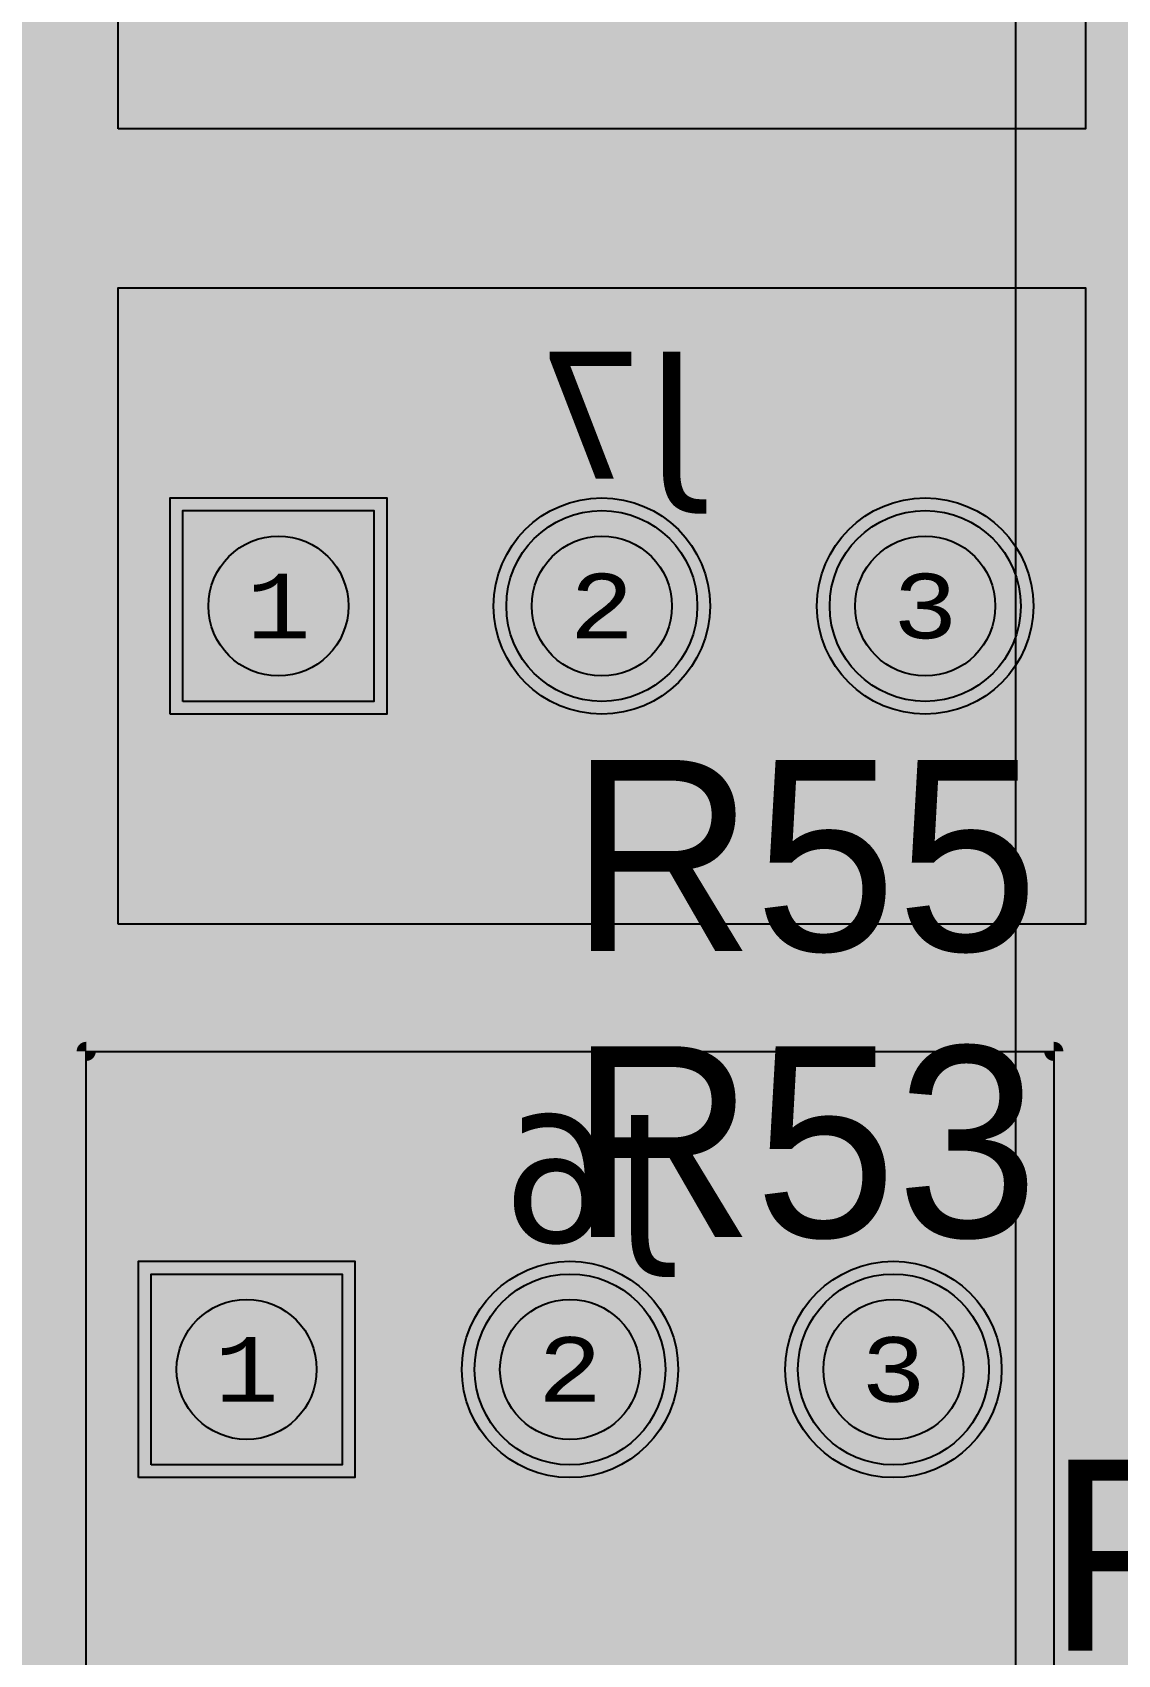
# Model space of a CAD drawing. Extents: x -98 to 119, y -207 to 98.
# Drawn here: x -17.72 to -9.2, y 9.26 to 22.01 of the extents above; entities that cross this region are included whole.
import ezdxf
from ezdxf.enums import TextEntityAlignment as Align

# ---------------------------------------------------------------- set-up
doc = ezdxf.new("R2010")
doc.units = 0
doc.header["$MEASUREMENT"] = 0
for name, color, linetype in [('ASSEMBLY_OUTLINES_BTM', 191, 'CONTINUOUS'), ('ASSEMBLY_PART_NUMBERS_BTM', 191, 'CONTINUOUS'), ('ASSEMBLY_PART_NUMBERS_TOP', 102, 'CONTINUOUS'), ('ASSEMBLY_REF_DES_BTM', 191, 'CONTINUOUS'), ('BOARD_OUTLINE', 10, 'CONTINUOUS'), ('DRILL_DRAWING', 21, 'CONTINUOUS'), ('GENERATED_SILKSCREEN_BTM', 255, 'CONTINUOUS'), ('GENERATED_SILKSCREEN_TOP', 140, 'CONTINUOUS'), ('MANUFACTURING_OUTLINES', 10, 'CONTINUOUS'), ('PART_HOLES_LAYER_BOTTOM', 30, 'CONTINUOUS'), ('PART_HOLES_LAYER_TOP', 30, 'CONTINUOUS'), ('PART_PADS_LAYER_BOTTOM', 230, 'CONTINUOUS'), ('PART_PADS_LAYER_TOP', 150, 'CONTINUOUS'), ('PIN_NUMBERS_BTM', 8, 'CONTINUOUS'), ('PIN_NUMBERS_TOP', 8, 'CONTINUOUS'), ('PLACEMENT_OUTLINES_BTM', 222, 'CONTINUOUS'), ('PLANE_DATA_LAYER_BOTTOM', 230, 'CONTINUOUS'), ('PLANE_DATA_LAYER_TOP', 150, 'CONTINUOUS'), ('PLANE_SHAPES_LAYER_BOTTOM', 230, 'CONTINUOUS'), ('PLANE_SHAPES_LAYER_TOP', 150, 'CONTINUOUS'), ('ROUTE_BORDER', 151, 'CONTINUOUS'), ('SILKSCREEN_OUTLINES_BTM', 211, 'CONTINUOUS'), ('SILKSCREEN_REF_DES_TOP', 150, 'CONTINUOUS'), ('SOLDERMASK_PADS_BTM', 12, 'CONTINUOUS'), ('SOLDERMASK_PADS_TOP', 180, 'CONTINUOUS'), ('TRACES_LAYER_BOTTOM', 230, 'CONTINUOUS'), ('TRACES_LAYER_TOP', 150, 'CONTINUOUS')]:
    doc.layers.add(name, color=color, linetype=linetype)
doc.styles.add('COURIER_NEW', font='COUR.TTF')
doc.styles.add('VERDANA', font='verdana.TTF')
doc.styles.add('VERIBEST_GERBER_0', font='txt')

msp = doc.modelspace()

# ---------------------------------------------------------------- hatches: boundary and pattern name
at = {"layer": 'PART_HOLES_LAYER_BOTTOM'}
h = msp.add_hatch(color=256, dxfattribs=at)
edge = h.paths.add_edge_path()
edge.add_arc((-15.79, 17.5), 0.55, 0, 360)
h = msp.add_hatch(color=256, dxfattribs=at)
edge = h.paths.add_edge_path()
edge.add_arc((-13.25, 17.5), 0.55, 0, 360)
h = msp.add_hatch(color=256, dxfattribs=at)
edge = h.paths.add_edge_path()
edge.add_arc((-10.71, 17.5), 0.55, 0, 360)
h = msp.add_hatch(color=256, dxfattribs=at)
edge = h.paths.add_edge_path()
edge.add_arc((-16.04, 11.5), 0.55, 0, 360)
h = msp.add_hatch(color=256, dxfattribs=at)
edge = h.paths.add_edge_path()
edge.add_arc((-13.5, 11.5), 0.55, 0, 360)
h = msp.add_hatch(color=256, dxfattribs=at)
edge = h.paths.add_edge_path()
edge.add_arc((-10.96, 11.5), 0.55, 0, 360)
at = {"layer": 'PART_HOLES_LAYER_TOP'}
h = msp.add_hatch(color=256, dxfattribs=at)
edge = h.paths.add_edge_path()
edge.add_arc((-15.79, 17.5), 0.55, 0, 360)
h = msp.add_hatch(color=256, dxfattribs=at)
edge = h.paths.add_edge_path()
edge.add_arc((-13.25, 17.5), 0.55, 0, 360)
h = msp.add_hatch(color=256, dxfattribs=at)
edge = h.paths.add_edge_path()
edge.add_arc((-10.71, 17.5), 0.55, 0, 360)
h = msp.add_hatch(color=256, dxfattribs=at)
edge = h.paths.add_edge_path()
edge.add_arc((-16.04, 11.5), 0.55, 0, 360)
h = msp.add_hatch(color=256, dxfattribs=at)
edge = h.paths.add_edge_path()
edge.add_arc((-13.5, 11.5), 0.55, 0, 360)
h = msp.add_hatch(color=256, dxfattribs=at)
edge = h.paths.add_edge_path()
edge.add_arc((-10.96, 11.5), 0.55, 0, 360)
at = {"layer": 'PLANE_DATA_LAYER_BOTTOM'}
h = msp.add_hatch(color=256, dxfattribs=at)
h.paths.add_polyline_path([(-96.5, 0, -1), (96.5, 0, -1)], flags=0)
h.paths.add_polyline_path([(92.251979, -7.43598, 0.726988162), (92.479659, -3.637852, -0.308609791), (92.431259, -3.566904, -0.009635255), (92.431316, -3.563968, 0.009635011), (92.5, -0.000006), (92.5, 0.000001, 0.053325255), (90.407665, 19.562826, -0.053326925), (90.405941, 19.578942), (90.405941, 19.578943, -0.238217909), (90.436919, 19.640273, 0.661755037), (89.584154, 23.221888, -0.295297583), (89.523137, 23.277841, 0.022401018), (87.08146, 31.194059, -0.086206302), (87.076996, 31.219756), (87.076996, 31.219757, -0.210183909), (87.101696, 31.275919, 0.679382507), (85.774921, 34.749845, -0.301864993), (85.705267, 34.797373, 0.047915829), (77.514669, 50.475005, -0.145307444), (77.502324, 50.516585, -0.123988701), (77.511414, 50.552678, 0.606608991), (75.516892, 53.486368, -0.274238992), (75.44586, 53.517962, 0.021523084), (70.565432, 59.806101, -0.177595235), (70.547363, 59.855368), (70.547363, 59.855369, -0.111833303), (70.5548, 59.888203, 0.661755452), (68.116894, 62.64715, -0.295297373), (68.036725, 62.667806, 0.05833458), (51.722715, 76.687749, -0.249337829), (51.689123, 76.750923), (51.689123, 76.750924, -0.060759886), (51.691357, 76.76924, 0.714966399), (48.509213, 78.818582, -0.314871124), (48.42205, 78.81342, 0.022806677), (41.042088, 82.896302, -0.285136953), (40.999698, 82.964591), (40.999698, 82.964596, -0.004247023), (40.999709, 82.965891, 0.647046608), (37.697353, 84.5176, -0.289754858), (37.616734, 84.505806, 0.052943541), (19.031563, 90.52099, -0.30833592), (18.972104, 90.582877, 0.696982245), (15.284156, 91.27756, -0.308339612), (15.206255, 91.241547, 0.022370691), (6.993138, 92.235275, -0.315204372), (6.925536, 92.290658, 0.715888063), (3.14462, 92.496703, -0.315205261), (3.0714, 92.448994, 0.063468058), (-20.215283, 90.264015, -0.320142253), (-20.296827, 90.298428, 0.72963938), (-23.995319, 89.386755, -0.320144031), (-24.051528, 89.318386, 0.018663537), (-30.645576, 87.275991, -0.309865735), (-30.72878, 87.298418, 0.701170836), (-34.249879, 85.978007, -0.002752694), (-34.249874, 85.977168, -0.30685575), (-34.29782, 85.9064, 0.04916641), (-50.410548, 77.556603, -0.32354836), (-50.499711, 77.561018, 0.739212756), (-53.660594, 75.408706, -0.075169868), (-53.657188, 75.386179), (-53.657188, 75.386178, -0.242479425), (-53.68916, 75.324127, 0.019967737), (-59.527063, 70.80098, -0.298487087), (-59.610009, 70.791065, 0.556724412), (-62.5, 69), (-62.5, 68.999999, 0.082708518), (-62.392031, 68.351756, -0.298487573), (-62.412702, 68.270818, 0.067186589), (-78.279974, 49.27977, -0.277817809), (-78.350169, 49.24438, 0.436350868), (-80.5, 47.25), (-80.5, 47.249999, 0.141466326), (-80.192238, 46.184011, -0.141465884), (-80.180512, 46.143397), (-80.180512, 46.143396, -0.131190735), (-80.190652, 46.105416, 0.019294819), (-83.506407, 39.786053, -0.312206796), (-83.581614, 39.742899, 0.439123468), (-85.75, 37.75, 0.204829615), (-85.131688, 36.303992, -0.204830708), (-85.10813, 36.248899), (-85.10813, 36.248898, -0.100919006), (-85.114214, 36.219062, 0.048097759), (-90.466303, 19.289839, -0.314870423), (-90.530154, 19.230281, 0.714965653), (-91.24073, 15.512631, -0.269378312), (-91.202277, 15.446437), (-91.202277, 15.446436, -0.041929831), (-91.203345, 15.433723, 0.018841331), (-92.106444, 8.523669, -0.32827121), (-92.166453, 8.456161, 0.354028014), (-93.75, 6.5), (-93.75, 6.499999, 0.314708299), (-92.438077, 4.622088, -0.31470689), (-92.388093, 4.55054), (-92.388093, 4.550537, -0.012285748), (-92.388185, 4.546794, 0.012294179), (-92.5, 0.00001), (-92.5, -0.000004, 0.052933393), (-90.438132, -19.421494, -0.329408644), (-90.475468, -19.504015, 0.27173254), (-91.5, -21.25, 0.401597711), (-89.586502, -23.248128, -0.329404507), (-89.516056, -23.305059, 0.021307354), (-87.207653, -30.839509, -0.322177334), (-87.232533, -30.924924, 0.230665932), (-88, -32.499999), (-88, -32.5, 0.431495031), (-85.882787, -34.496562, -0.3221788), (-85.807634, -34.544174, 0.048016175), (-77.643233, -50.277018, -0.303878783), (-77.644537, -50.3618, 0.152518996), (-78, -51.499999), (-78, -51.5, 0.481982915), (-75.552374, -53.449264, -0.303883418), (-75.473145, -53.479475, 0.021991255), (-70.483925, -59.90214, -0.318621499), (-70.47622, -59.989968, 0.725399056), (-67.952631, -62.834176, -0.318624212), (-67.866344, -62.852281, 0.062392529), (-50.265124, -77.650932, -0.254356234), (-50.230332, -77.714899), (-50.230332, -77.7149, -0.034453173), (-50.231054, -77.725364, 0.034451935), (-50.25, -78), (-50.25, -78.000001, 0.603308224), (-47.119729, -79.649997, -0.291362646), (-47.037917, -79.64725, 0.02294124), (-39.54278, -83.621879, -0.290012797), (-39.499155, -83.690765), (-39.499155, -83.690766, -0.007130353), (-39.499186, -83.692939, 0.007132964), (-39.5, -83.749994), (-39.5, -83.75, 0.658082965), (-36.126004, -85.203319, -0.297762979), (-36.043963, -85.188513, 0.049016344), (-18.771876, -90.575199, -0.301861306), (-18.712566, -90.635139, 0.679381768), (-15.056336, -91.31372, -0.301864385), (-14.979467, -91.279054, 0.021749122), (-6.993138, -92.235275, -0.315204372), (-6.925536, -92.290658, 0.715888063), (-3.14462, -92.496703, -0.315205261), (-3.0714, -92.448994, 0.06250827), (19.869968, -90.340657, -0.345566403), (19.954737, -90.381493, 0.794356815), (23.75, -89.500001), (23.75, -89.499973, 0.005086864), (23.749586, -89.459281, -0.345588489), (23.806159, -89.384097, 0.021469451), (31.383958, -87.013201, -0.314446926), (31.468175, -87.035889, 0.700130836), (35, -85.75), (35, -85.749988, 0.009099261), (34.998675, -85.677212, -0.009057228), (34.998625, -85.674452), (34.998625, -85.674439, -0.304472205), (35.045955, -85.60392, 0.047985464), (50.721249, -77.353765, -0.31444166), (50.808431, -77.356288, 0.616218308), (54, -75.75), (54, -75.749999, 0.067758174), (53.927211, -75.215343, -0.067753523), (53.924438, -75.194974), (53.924438, -75.194973, -0.241537288), (53.95619, -75.13308, 0.022365821), (60.452055, -70.01285, -0.313111549), (60.538488, -70.003709, 0.710095351), (63.344013, -67.475653, -0.099717589), (63.33807, -67.446151), (63.33807, -67.44615, -0.206928064), (63.362073, -67.390635, 0.058205552), (77.187807, -50.973449, -0.317486674), (77.269693, -50.94147, 0.722224143), (79.294241, -47.729048, -0.173873661), (79.276877, -47.680625, -0.136094565), (79.287761, -47.641379, 0.020523482), (82.926938, -40.980152, -0.353003204), (83.013777, -40.939997, 0.48811211), (85.5, -39), (85.5, -38.999999, 0.240073604), (84.675602, -37.381988, -0.240072951), (84.644192, -37.320342), (84.644192, -37.320341, -0.104105615), (84.650658, -37.289623, 0.050546739), (90.411157, -19.546683, -0.32146983), (90.476988, -19.487077, 0.38127918), (92.25, -17.5, 0.275143701), (91.203224, -15.741772, -0.275142487), (91.163342, -15.674784), (91.163342, -15.674783, -0.042554947), (91.164442, -15.661882, 0.022235783), (92.195155, -7.50356, -0.319196338)], flags=0)
at = {"layer": 'PLANE_DATA_LAYER_TOP'}
h = msp.add_hatch(color=256, dxfattribs=at)
h.paths.add_polyline_path([(-6.108675, 6.859123, -0.198909956), (-6.130993, 6.805242), (-6.938917, 5.997318, -0.198913366), (-6.992799, 5.975), (-8.196348, 5.975, -0.213214956), (-8.253104, 6.000355, 0.284642091), (-8.859436, 6.178429, -0.495370135), (-8.955884, 6.25189), (-8.955884, 18.794364, 0.198912367), (-9.065719, 19.059529), (-9.979495, 19.973305, 0.19891306), (-10.244661, 20.08314), (-23.60686, 20.08314, 0.19891306), (-23.872026, 19.973305), (-25.055165, 18.790166, 0.169516615), (-25.162578, 18.567553, -0.381283976), (-25.238286, 18.5), (-25.54, 18.5, 0.414213562), (-25.79, 18.25), (-25.79, 16.75, 0.414213562), (-25.54, 16.5), (-24.04, 16.5, 0.414213562), (-23.79, 16.75), (-23.79, 18.25, 0.414213562), (-24.04, 18.5), (-24.100706, 18.5, -0.414213562), (-24.176906, 18.5762), (-24.176906, 18.576201, -0.198909956), (-24.154588, 18.630082), (-23.473848, 19.310822, -0.198913366), (-23.419966, 19.33314), (-10.431555, 19.33314, -0.198913366), (-10.377673, 19.310822), (-9.728202, 18.661351, -0.198909956), (-9.705884, 18.60747), (-9.705884, 18.447511, -0.664410014), (-9.8354, 18.39307, 0.563825548), (-11.907029, 17.86003, -0.743486927), (-12.052971, 17.86003, 6.796736414), (-12.052971, 17.13997, -0.743486927), (-11.907029, 17.13997, 0.563825548), (-9.8354, 16.60693, -0.664410014), (-9.705884, 16.552489), (-9.705884, 14.392761, -0.668181994), (-9.835966, 14.33888), (-10.918611, 15.421526, 0.19891306), (-11.183777, 15.531361), (-13.259467, 15.531361, -0.198913366), (-13.313349, 15.553679), (-14.767682, 17.008012, -0.198909956), (-14.79, 17.061893), (-14.79, 18.25, 0.414213562), (-15.04, 18.5), (-16.54, 18.5, 0.414213562), (-16.79, 18.25), (-16.79, 16.75, 0.414213562), (-16.54, 16.5), (-15.351894, 16.5, -0.198913366), (-15.298012, 16.477682), (-13.711527, 14.891196, 0.19891306), (-13.446361, 14.781361), (-11.370671, 14.781361, -0.198913366), (-11.316789, 14.759043), (-10.23026, 13.672514, -0.198909956), (-10.207942, 13.618633), (-10.207942, 12.641062, -0.581071869), (-10.322975, 12.5755, 0.487186188), (-12.157029, 11.86003, -0.743486927), (-12.302971, 11.86003, 0.86363615), (-14.75, 11.5), (-14.75, 11.499999, 0.095840705), (-14.65981, 11.033801, -0.095839406), (-14.654312, 11.005382), (-14.654312, 11.005381, -0.668181994), (-14.784394, 10.9515), (-15.017682, 11.184788, -0.198909956), (-15.04, 11.238669), (-15.04, 12.25, 0.414213562), (-15.29, 12.5), (-16.79, 12.5, 0.414213562), (-17.04, 12.25), (-17.04, 10.75, 0.254152489), (-16.926014, 10.540238, -0.254150786), (-16.891271, 10.476302, -0.414213562), (-16.967471, 10.400102), (-18.866881, 10.400102, -0.703628997), (-18.915324, 10.535121, 0.224099414), (-18.46, 11.499999), (-18.46, 11.5, 0.86363615), (-20.907029, 11.86003, -0.743486927), (-21.052971, 11.86003, 0.86363615), (-23.5, 11.5), (-23.5, 11.499999, 0.224099414), (-23.044676, 10.535121, -0.703628997), (-23.093119, 10.400102), (-23.862529, 10.400102, -0.414213562), (-23.938729, 10.476302, -0.254150786), (-23.903986, 10.540238, 0.254152489), (-23.79, 10.75), (-23.79, 12.25, 0.414213562), (-24.04, 12.5), (-25.54, 12.5, 0.414213562), (-25.79, 12.25), (-25.79, 10.75, 0.414213562), (-25.54, 10.5), (-25.3662, 10.5, -0.414213562), (-25.29, 10.4238), (-25.29, 10.147589, 0.198912215), (-25.143553, 9.794036), (-24.896066, 9.546549, 0.198912215), (-24.542513, 9.400102), (-19.72752, 9.400102, -0.414213562), (-19.65132, 9.323902), (-19.65132, 9.323901, -0.225286004), (-19.679343, 9.264864, 0.225288763), (-19.9, 8.8), (-19.9, 8.799999, 0.347051128), (-19.439481, 8.216437, -0.138572885), (-19.403313, 8.196207), (-18.553553, 7.346447, 0.198912215), (-18.2, 7.2), (-16.803893, 7.2, -0.138574011), (-16.764013, 7.188731, 1.787734302), (-16.764013, 8.211269, -0.138574011), (-16.803893, 8.2), (-17.96133, 8.2, -0.198913366), (-18.015212, 8.222318), (-18.696207, 8.903313, -0.138572885), (-18.716437, 8.939481, 0.164393078), (-18.920657, 9.264864, -0.225286004), (-18.94868, 9.323901), (-18.94868, 9.323902, -0.414213562), (-18.87248, 9.400102), (-15.818419, 9.400102, -0.198913366), (-15.764537, 9.377784), (-13.881639, 7.494886, -0.198909956), (-13.859321, 7.441005), (-13.859321, 7.338814, -0.697210229), (-13.993497, 7.289365, 0.697208536), (-15.05, 6.9), (-15.05, 6.899998, 0.013718325), (-15.049097, 6.867092, -0.013721682), (-15.048982, 6.862912), (-15.048982, 6.862911, -0.198909956), (-15.0713, 6.80903), (-16.112012, 5.768318, -0.198913366), (-16.165894, 5.746), (-21.262481, 5.746, -0.539697005), (-21.332402, 5.85249, 0.102557511), (-21.25, 6.25, 1), (-23.25, 6.25, 0.102557511), (-23.167598, 5.85249, -0.539697005), (-23.237519, 5.746), (-23.277611, 5.746, -0.198913366), (-23.331493, 5.768318), (-23.628339, 6.065165, 0.136320151), (-23.803107, 6.163941, -0.157002738), (-23.842802, 6.188548, 0.697871827), (-24.9, 5.8), (-24.9, 5.799998, 0.057431), (-24.884272, 5.66352, -0.057432177), (-24.882274, 5.646187), (-24.882274, 5.646186, -0.668181994), (-25.012356, 5.592305), (-26.347358, 6.927307, -0.198909956), (-26.369676, 6.981188), (-26.369676, 20.190805, -0.552724394), (-26.260405, 20.259454, 0.536692337), (-25.400734, 20.770336, -0.186091109), (-25.378509, 20.820451), (-25.17216, 21.0268, -0.198913366), (-25.118278, 21.049118), (-8.681722, 21.049118, -0.198913366), (-8.62784, 21.0268), (-8.421491, 20.820451, -0.186091109), (-8.399266, 20.770336, 0.47454109), (-7.651, 20.218795, -0.349611148), (-7.564363, 20.179929), (-7.555341, 20.162448, -0.119674098), (-7.546855, 20.127502), (-7.546855, 20.127501, -0.242960424), (-7.57894, 20.06537, 0.619596804), (-7.300624, 18.296257, -0.812170392), (-7.315336, 18.147824, 0.171046397), (-7.540166, 18.040165), (-7.558012, 18.022318, -0.198913366), (-7.611894, 18), (-7.899996, 18, 0.207684346), (-7.900002, 17.999998), (-8.749998, 17.150002), (-8.75, 17.149996), (-8.75, 12.850004), (-8.749997, 12.849999), (-6.150001, 10.250003), (-6.150001, 10.250001), (-6.149999, 10.25, -0.280907139), (-6.108675, 10.18225)], flags=0)
h.paths.add_polyline_path([(-20.907029, 17.13997, 6.796736414), (-20.907029, 17.86003, -0.743486927), (-21.052971, 17.86003, 6.796736414), (-21.052971, 17.13997, -0.743486927)], flags=0)
for points in [[(-13.25, 17.5), (-12.763408, 18.733708)], [(-10.71, 17.5), (-11.398512, 18.633472)], [(-13.25, 17.5), (-14.447755, 18.069376)], [(-13.25, 17.5), (-13.520364, 16.201651)], [(-13.25, 17.5), (-12.11666, 16.811271)], [(-10.71, 17.5), (-11.78071, 16.717449)], [(-10.71, 17.5), (-10.120532, 16.312004)], [(-10.96, 11.5), (-11.532176, 12.69642)], [(-13.5, 11.5), (-14.437765, 12.437765)], [(-13.5, 11.5), (-12.562235, 12.437765)], [(-13.5, 11.5), (-12.562235, 10.562235)], [(-10.96, 11.5), (-12.068397, 10.771809)], [(-10.96, 11.5), (-10.554278, 10.237385)]]:
    msp.add_hatch(color=256, dxfattribs=at).paths.add_polyline_path(points, is_closed=False, flags=0)
h = msp.add_hatch(color=256, dxfattribs=at)
h.paths.add_polyline_path([(-10.207942, -4.358938, -0.581071869), (-10.322975, -4.4245, 0.313122427), (-11.745081, -4.5273, -0.469235221), (-11.859996, -4.504196, 0.072747246), (-11.946446, -4.388124), (-13.462515, -2.872056, -0.198909956), (-13.484833, -2.818175), (-13.484833, -0.038763, -0.619892665), (-13.362585, 0.021949, 0.541469808), (-12.416437, 0.360519, -0.138572885), (-12.396207, 0.396687), (-11.388389, 1.404505, 0.198912215), (-11.241942, 1.758058), (-11.241942, 2.469389, -0.198909956), (-11.219624, 2.52327), (-11.196687, 2.546207, -0.138572885), (-11.160519, 2.566437, 0.347051128), (-10.7, 3.149999), (-10.7, 3.150003, 0.889074012), (-11.883563, 3.289481, -0.138572885), (-11.903793, 3.253313), (-12.095495, 3.061611, 0.198912215), (-12.241942, 2.708058), (-12.241942, 1.996727, -0.198909956), (-12.26426, 1.942846), (-13.103313, 1.103793, -0.138572885), (-13.139481, 1.083563, 0.103942647), (-13.362585, 0.978051, -0.619892665), (-13.484833, 1.038763), (-13.484833, 3.536691, -0.198909956), (-13.462515, 3.590572), (-12.021516, 5.031571, 0.198912215), (-11.875069, 5.385124), (-11.875069, 7.835069, 0.198912215), (-12.021516, 8.188622), (-14.0485, 10.215606, -0.198909956), (-14.070818, 10.269487), (-14.070818, 10.269488, -0.531138078), (-13.966199, 10.34019, 0.440836459), (-12.302971, 11.13997, -0.743486927), (-12.157029, 11.13997, 0.487186188), (-10.322975, 10.4245, -0.581071869), (-10.207942, 10.358938)], flags=0)
h.paths.add_polyline_path([(-12.75, -1.75, -1), (-10.75, -1.75, -1)], flags=0)
at = {"layer": 'PLANE_SHAPES_LAYER_BOTTOM'}
h = msp.add_hatch(color=256, dxfattribs=at)
h.paths.add_polyline_path([(-96.5, 0, -1), (96.5, 0, -1)], flags=0)
h.paths.add_polyline_path([(-92.5, 0, -1), (92.5, 0, -1)], flags=0)
at = {"layer": 'PLANE_SHAPES_LAYER_TOP'}
h = msp.add_hatch(color=256, dxfattribs=at)
h.paths.add_polyline_path([(-96.31345, 0, -1), (96.81345, 0, -1)], flags=0)
h.paths.add_polyline_path([(-92.25, 0, -1), (92.75, 0, -1)], flags=0)
h = msp.add_hatch(color=256, dxfattribs=at)
h.paths.add_polyline_path([(46.25, -35.15), (43.875, -38), (28.75, -38), (32.25, -34.5), (32.25, -30.5), (35.75, -30.5), (35.75, -27), (14.25, -27), (14.25, -24), (-10, -24), (-10, -18.75), (1.75, -18.75), (1.75, -9.25), (-10, -9.25), (-10, 32.75), (1.75, 32.75), (1.75, 34.25), (20.25, 34.25), (20.25, 25.25), (22.25, 23.25), (34.5, 23.25), (34.5, -26.5), (41.25, -26.5), (41.25, -20.5), (46.25, -20.5)])
h.paths.add_polyline_path([(-8.75, 10.25), (-8.75, 19.5), (1.25, 19.5), (1.25, 10.25)], flags=16)
h.paths.add_polyline_path([(6, 27.25), (6, 29.75), (15.45, 29.75), (15.45, 27.25)], flags=16)
msp.add_hatch(color=256, dxfattribs=at).paths.add_polyline_path([(-10, -24), (-25.75, -24), (-30.25, -19.5), (-30.25, -15.25), (-32, -15.25), (-32, 32.75), (-10, 32.75)], flags=0)

# ---------------------------------------------------------------- linework, layer by layer
at = {"layer": 'ASSEMBLY_OUTLINES_BTM', "const_width": 0.2}
for points in [[(-17.05, 21.25), (-17.05, 26.25), (-9.45, 26.25), (-9.45, 21.25)], [(-17.05, 15), (-17.05, 20), (-9.45, 20), (-9.45, 15)], [(-17.3, 9), (-17.3, 14), (-9.7, 14), (-9.7, 9)]]:
    msp.add_lwpolyline(points, close=True, dxfattribs=at)
at = {"layer": 'BOARD_OUTLINE', "const_width": 0.1}
msp.add_lwpolyline([(-97.5, 0, -1), (97.5, 0, -1)], format="xyb", close=True, dxfattribs=at)
at = {"layer": 'GENERATED_SILKSCREEN_BTM', "const_width": 0.15}
for points in [[(-17.05, 21.25), (-17.05, 26.25), (-9.45, 26.25), (-9.45, 21.25)], [(-17.05, 15), (-17.05, 20), (-9.45, 20), (-9.45, 15)]]:
    msp.add_lwpolyline(points, close=True, dxfattribs=at)
msp.add_lwpolyline([(-9.699995, 9, -0.414213562), (-9.7, 8.999995), (-11.179583, 8.999995, 0.000009271), (-11.179585, 9.000005), (-9.700005, 9.000005), (-9.700005, 13.999995), (-17.299995, 13.999995), (-17.299995, 9.000005), (-16.070415, 9.000005, 0.000009271), (-16.070417, 8.999995), (-17.3, 8.999995, -0.414213562), (-17.300005, 9), (-17.300005, 14, -0.414213562), (-17.3, 14.000005), (-9.7, 14.000005, -0.414213562), (-9.699995, 14), (-9.699995, 9)], format="xyb", dxfattribs=at)
at = {"layer": 'GENERATED_SILKSCREEN_TOP', "const_width": 0.15}
for points in [[(-12.23625, 15.6945), (-12.23175, 15.6975), (-12.23025, 15.705), (-12.22575, 15.7125), (-12.22575, 15.72), (-12.22575, 16.029), (-12.22575, 16.0365), (-12.23025, 16.041), (-12.23025, 16.0455), (-12.23175, 16.047), (-12.23325, 16.0485), (-12.23625, 16.0515), (-12.49125, 16.2585), (-12.49875, 16.2615), (-12.50475, 16.263), (-12.51075, 16.2645), (-13.26675, 16.2645), (-13.28025, 16.2615), (-13.28925, 16.254), (-13.29675, 16.245), (-13.29975, 16.2345), (-13.29975, 14.7945), (-13.29675, 14.7825), (-13.28925, 14.775), (-13.28025, 14.7705), (-13.26975, 14.769), (-13.25775, 14.7705), (-13.24725, 14.775), (-13.23975, 14.7825), (-13.23675, 14.7945), (-13.23675, 15.4845), (-12.53175, 15.4845), (-12.28575, 14.7855), (-12.27975, 14.775), (-12.26925, 14.769), (-12.25725, 14.7675), (-12.24825, 14.7705), (-12.23925, 14.775), (-12.23175, 14.7825), (-12.22725, 14.793), (-12.23025, 14.805), (-12.47625, 15.504), (-12.23625, 15.6945)], [(-11.59875, 15.7485), (-11.60475, 15.747), (-11.60925, 15.7455), (-11.61525, 15.7425), (-11.81925, 15.5775), (-11.81925, 16.203), (-10.83975, 16.203), (-10.82925, 16.206), (-10.82025, 16.212), (-10.81575, 16.2225), (-10.81425, 16.233), (-10.81575, 16.245), (-10.82025, 16.254), (-10.82925, 16.2615), (-10.83975, 16.2645), (-11.85225, 16.2645), (-11.86275, 16.2615), (-11.87175, 16.254), (-11.87925, 16.245), (-11.88225, 16.2345), (-11.88225, 15.513), (-11.88075, 15.5025), (-11.87625, 15.495), (-11.87025, 15.4905), (-11.85975, 15.4875), (-11.85225, 15.4845), (-11.84625, 15.483), (-11.83875, 15.4845), (-11.83275, 15.489), (-11.58825, 15.6885), (-11.10375, 15.6885), (-10.86975, 15.498), (-10.86975, 15.015), (-11.10375, 14.8275), (-11.58825, 14.8275), (-11.83275, 15.0255), (-11.84325, 15.03), (-11.85225, 15.03), (-11.86125, 15.024), (-11.87025, 15.0165), (-11.87625, 15.006), (-11.87775, 14.9955), (-11.87625, 14.985), (-11.86875, 14.9775), (-11.61525, 14.7705), (-11.61075, 14.7675), (-11.60475, 14.7675), (-11.59875, 14.7645), (-11.09325, 14.7645), (-11.08875, 14.7645), (-11.08725, 14.766), (-11.08575, 14.766), (-11.08275, 14.7675), (-11.07975, 14.7675), (-11.07375, 14.7705), (-10.82025, 14.9775), (-10.81575, 14.982), (-10.81425, 14.985), (-10.81125, 14.994), (-10.80975, 15), (-10.80975, 15.513), (-10.81125, 15.519), (-10.81425, 15.528), (-10.81425, 15.531), (-10.81575, 15.5325), (-10.81875, 15.5355), (-10.82025, 15.5385), (-11.07375, 15.7425), (-11.08125, 15.7455), (-11.08725, 15.747), (-11.09325, 15.7485), (-11.59875, 15.7485)], [(-10.18125, 15.7485), (-10.18725, 15.747), (-10.19175, 15.7455), (-10.19775, 15.7425), (-10.40175, 15.5775), (-10.40175, 16.203), (-9.42225, 16.203), (-9.41175, 16.206), (-9.40275, 16.212), (-9.39825, 16.2225), (-9.39675, 16.233), (-9.39825, 16.245), (-9.40275, 16.254), (-9.41175, 16.2615), (-9.42225, 16.2645), (-10.43475, 16.2645), (-10.44525, 16.2615), (-10.45425, 16.254), (-10.46175, 16.245), (-10.46475, 16.2345), (-10.46475, 15.513), (-10.46325, 15.5025), (-10.45875, 15.495), (-10.45275, 15.4905), (-10.44225, 15.4875), (-10.43475, 15.4845), (-10.42875, 15.483), (-10.42125, 15.4845), (-10.41525, 15.489), (-10.17075, 15.6885), (-9.68625, 15.6885), (-9.45225, 15.498), (-9.45225, 15.015), (-9.68625, 14.8275), (-10.17075, 14.8275), (-10.41525, 15.0255), (-10.42575, 15.03), (-10.43475, 15.03), (-10.44375, 15.024), (-10.45275, 15.0165), (-10.45875, 15.006), (-10.46025, 14.9955), (-10.45875, 14.985), (-10.45125, 14.9775), (-10.19775, 14.7705), (-10.19325, 14.7675), (-10.18725, 14.7675), (-10.18125, 14.7645), (-9.67575, 14.7645), (-9.67125, 14.7645), (-9.66975, 14.766), (-9.66825, 14.766), (-9.66525, 14.7675), (-9.66225, 14.7675), (-9.65625, 14.7705), (-9.40275, 14.9775), (-9.39825, 14.982), (-9.39675, 14.985), (-9.39375, 14.994), (-9.39225, 15), (-9.39225, 15.513), (-9.39375, 15.519), (-9.39675, 15.528), (-9.39675, 15.531), (-9.39825, 15.5325), (-9.40125, 15.5355), (-9.40275, 15.5385), (-9.65625, 15.7425), (-9.66375, 15.7455), (-9.66975, 15.747), (-9.67575, 15.7485), (-10.18125, 15.7485)], [(-13.23675, 16.203), (-12.51975, 16.203), (-12.28575, 16.014), (-12.28575, 15.735), (-12.51975, 15.5445), (-13.23675, 15.5445), (-13.23675, 16.203)], [(-12.23625, 13.4445), (-12.23175, 13.4475), (-12.23025, 13.455), (-12.22575, 13.4625), (-12.22575, 13.47), (-12.22575, 13.779), (-12.22575, 13.7865), (-12.23025, 13.791), (-12.23025, 13.7955), (-12.23175, 13.797), (-12.23325, 13.7985), (-12.23625, 13.8015), (-12.49125, 14.0085), (-12.49875, 14.0115), (-12.50475, 14.013), (-12.51075, 14.0145), (-13.26675, 14.0145), (-13.28025, 14.0115), (-13.28925, 14.004), (-13.29675, 13.995), (-13.29975, 13.9845), (-13.29975, 12.5445), (-13.29675, 12.5325), (-13.28925, 12.525), (-13.28025, 12.5205), (-13.26975, 12.519), (-13.25775, 12.5205), (-13.24725, 12.525), (-13.23975, 12.5325), (-13.23675, 12.5445), (-13.23675, 13.2345), (-12.53175, 13.2345), (-12.28575, 12.5355), (-12.27975, 12.525), (-12.26925, 12.519), (-12.25725, 12.5175), (-12.24825, 12.5205), (-12.23925, 12.525), (-12.23175, 12.5325), (-12.22725, 12.543), (-12.23025, 12.555), (-12.47625, 13.254), (-12.23625, 13.4445)], [(-13.23675, 13.953), (-12.51975, 13.953), (-12.28575, 13.764), (-12.28575, 13.485), (-12.51975, 13.2945), (-13.23675, 13.2945), (-13.23675, 13.953)], [(-11.59875, 13.4985), (-11.60475, 13.497), (-11.60925, 13.4955), (-11.61525, 13.4925), (-11.81925, 13.3275), (-11.81925, 13.953), (-10.83975, 13.953), (-10.82925, 13.956), (-10.82025, 13.962), (-10.81575, 13.9725), (-10.81425, 13.983), (-10.81575, 13.995), (-10.82025, 14.004), (-10.82925, 14.0115), (-10.83975, 14.0145), (-11.85225, 14.0145), (-11.86275, 14.0115), (-11.87175, 14.004), (-11.87925, 13.995), (-11.88225, 13.9845), (-11.88225, 13.263), (-11.88075, 13.2525), (-11.87625, 13.245), (-11.87025, 13.2405), (-11.85975, 13.2375), (-11.85225, 13.2345), (-11.84625, 13.233), (-11.83875, 13.2345), (-11.83275, 13.239), (-11.58825, 13.4385), (-11.10375, 13.4385), (-10.86975, 13.248), (-10.86975, 12.765), (-11.10375, 12.5775), (-11.58825, 12.5775), (-11.83275, 12.7755), (-11.84325, 12.78), (-11.85225, 12.78), (-11.86125, 12.774), (-11.87025, 12.7665), (-11.87625, 12.756), (-11.87775, 12.7455), (-11.87625, 12.735), (-11.86875, 12.7275), (-11.61525, 12.5205), (-11.61075, 12.5175), (-11.60475, 12.5175), (-11.59875, 12.5145), (-11.09325, 12.5145), (-11.08875, 12.5145), (-11.08725, 12.516), (-11.08575, 12.516), (-11.08275, 12.5175), (-11.07975, 12.5175), (-11.07375, 12.5205), (-10.82025, 12.7275), (-10.81575, 12.732), (-10.81425, 12.735), (-10.81125, 12.744), (-10.80975, 12.75), (-10.80975, 13.263), (-10.81125, 13.269), (-10.81425, 13.278), (-10.81425, 13.281), (-10.81575, 13.2825), (-10.81875, 13.2855), (-10.82025, 13.2885), (-11.07375, 13.4925), (-11.08125, 13.4955), (-11.08725, 13.497), (-11.09325, 13.4985), (-11.59875, 13.4985)], [(-10.19775, 12.5205), (-10.45125, 12.726), (-10.45875, 12.7335), (-10.46025, 12.7425), (-10.45875, 12.753), (-10.45275, 12.7635), (-10.44525, 12.771), (-10.43625, 12.777), (-10.42575, 12.7785), (-10.41525, 12.7755), (-10.17075, 12.576), (-9.68625, 12.576), (-9.45225, 12.765), (-9.45225, 13.044), (-9.68325, 13.2345), (-9.93225, 13.2345), (-9.94425, 13.2375), (-9.95175, 13.2435), (-9.95625, 13.254), (-9.95775, 13.2645), (-9.95625, 13.275), (-9.95175, 13.284), (-9.94425, 13.2915), (-9.93225, 13.2945), (-9.68325, 13.2945), (-9.45225, 13.485), (-9.45225, 13.764), (-9.68625, 13.953), (-10.17075, 13.953), (-10.41525, 13.7535), (-10.42575, 13.7505), (-10.43625, 13.752), (-10.44525, 13.7565), (-10.45275, 13.7655), (-10.45875, 13.7745), (-10.46025, 13.785), (-10.45875, 13.7955), (-10.45125, 13.803), (-10.19775, 14.0085), (-10.19325, 14.01), (-10.18875, 14.0115), (-10.18725, 14.013), (-10.18125, 14.0145), (-9.67575, 14.0145), (-9.66825, 14.013), (-9.66525, 14.0115), (-9.66075, 14.01), (-9.65625, 14.0085), (-9.40275, 13.803), (-9.39825, 13.7955), (-9.39675, 13.7895), (-9.39375, 13.785), (-9.39225, 13.779), (-9.39225, 13.47), (-9.39375, 13.4655), (-9.39675, 13.455), (-9.39825, 13.4475), (-9.40275, 13.4445), (-9.62325, 13.2645), (-9.40275, 13.0845), (-9.40125, 13.0815), (-9.39825, 13.0785), (-9.39675, 13.077), (-9.39675, 13.074), (-9.39375, 13.0635), (-9.39225, 13.059), (-9.39225, 12.75), (-9.39375, 12.7425), (-9.39675, 12.7365), (-9.39825, 12.7305), (-9.40275, 12.726), (-9.65625, 12.5205), (-9.66225, 12.5175), (-9.66375, 12.516), (-9.66825, 12.516), (-9.66975, 12.5145), (-9.67125, 12.5145), (-9.67575, 12.5145), (-10.18125, 12.5145), (-10.18725, 12.516), (-10.19325, 12.5175), (-10.19775, 12.5205)], [(-8.76, 10.7645), (-9.516, 10.7645), (-9.5295, 10.7615), (-9.5385, 10.754), (-9.546, 10.745), (-9.549, 10.7345), (-9.549, 9.2945), (-9.546, 9.2825), (-9.5385, 9.275), (-9.5295, 9.2705), (-9.519, 9.269), (-9.507, 9.2705), (-9.4965, 9.275), (-9.489, 9.2825), (-9.486, 9.2945), (-9.486, 9.9845), (-8.781, 9.9845)], [(-9.486, 10.703), (-8.769, 10.703), (-8.535, 10.514), (-8.535, 10.235), (-8.769, 10.0445), (-9.486, 10.0445), (-9.486, 10.703)]]:
    msp.add_lwpolyline(points, dxfattribs=at)
at = {"layer": 'MANUFACTURING_OUTLINES'}
msp.add_circle((0, 0), 97.575405, dxfattribs=at)
at = {"layer": 'PART_HOLES_LAYER_BOTTOM'}
for centre in [(-15.79, 17.5), (-13.25, 17.5), (-10.71, 17.5), (-16.04, 11.5), (-13.5, 11.5), (-10.96, 11.5)]:
    msp.add_circle(centre, 0.55, dxfattribs=at)
at = {"layer": 'PART_HOLES_LAYER_TOP'}
for centre in [(-15.79, 17.5), (-13.25, 17.5), (-10.71, 17.5), (-16.04, 11.5), (-13.5, 11.5), (-10.96, 11.5)]:
    msp.add_circle(centre, 0.55, dxfattribs=at)
at = {"layer": 'PART_PADS_LAYER_BOTTOM'}
for points in [[(-16.54, 16.75), (-16.54, 18.25), (-15.04, 18.25), (-15.04, 16.75)], [(-16.79, 10.75), (-16.79, 12.25), (-15.29, 12.25), (-15.29, 10.75)]]:
    msp.add_lwpolyline(points, close=True, dxfattribs=at)
for centre in [(-13.25, 17.5), (-10.71, 17.5), (-13.5, 11.5), (-10.96, 11.5)]:
    msp.add_circle(centre, 0.75, dxfattribs=at)
at = {"layer": 'PART_PADS_LAYER_TOP'}
for points in [[(-16.54, 16.75), (-16.54, 18.25), (-15.04, 18.25), (-15.04, 16.75)], [(-16.79, 10.75), (-16.79, 12.25), (-15.29, 12.25), (-15.29, 10.75)]]:
    msp.add_lwpolyline(points, close=True, dxfattribs=at)
for centre in [(-13.25, 17.5), (-10.71, 17.5), (-13.5, 11.5), (-10.96, 11.5)]:
    msp.add_circle(centre, 0.75, dxfattribs=at)
at = {"layer": 'PLACEMENT_OUTLINES_BTM'}
for points in [[(-17.05, 21.25), (-17.05, 26.25), (-9.45, 26.25), (-9.45, 21.25)], [(-17.05, 15), (-17.05, 20), (-9.45, 20), (-9.45, 15)], [(-17.3, 9), (-17.3, 14), (-9.7, 14), (-9.7, 9)]]:
    msp.add_lwpolyline(points, close=True, dxfattribs=at)
at = {"layer": 'PLANE_DATA_LAYER_TOP', "const_width": 0.5}
for points in [[(-13.25, 17.5), (-12.763408, 18.733708)], [(-10.71, 17.5), (-11.398512, 18.633472)], [(-13.25, 17.5), (-14.447755, 18.069376)], [(-13.25, 17.5), (-13.520364, 16.201651)], [(-13.25, 17.5), (-12.11666, 16.811271)], [(-10.71, 17.5), (-11.78071, 16.717449)], [(-10.71, 17.5), (-10.120532, 16.312004)], [(-10.96, 11.5), (-11.532176, 12.69642)], [(-13.5, 11.5), (-14.437765, 12.437765)], [(-13.5, 11.5), (-12.562235, 12.437765)], [(-13.5, 11.5), (-12.562235, 10.562235)], [(-10.96, 11.5), (-12.068397, 10.771809)], [(-10.96, 11.5), (-10.554278, 10.237385)]]:
    msp.add_lwpolyline(points, dxfattribs=at)
at = {"layer": 'PLANE_SHAPES_LAYER_TOP'}
msp.add_lwpolyline([(-10, -24), (-25.75, -24), (-30.25, -19.5), (-30.25, -15.25), (-32, -15.25), (-32, 32.75), (-10, 32.75)], close=True, dxfattribs=at)
at = {"layer": 'ROUTE_BORDER'}
msp.add_circle((0, 0), 96.5, dxfattribs=at)
at = {"layer": 'SILKSCREEN_OUTLINES_BTM'}
for points in [[(-17.05, 21.25), (-17.05, 26.25), (-9.45, 26.25), (-9.45, 21.25)], [(-17.05, 15), (-17.05, 20), (-9.45, 20), (-9.45, 15)], [(-17.3, 9), (-17.3, 14), (-9.7, 14), (-9.7, 9)]]:
    msp.add_lwpolyline(points, close=True, dxfattribs=at)
at = {"layer": 'SOLDERMASK_PADS_BTM'}
for points in [[(-16.64, 16.65), (-16.64, 18.35), (-14.94, 18.35), (-14.94, 16.65)], [(-16.89, 10.65), (-16.89, 12.35), (-15.19, 12.35), (-15.19, 10.65)]]:
    msp.add_lwpolyline(points, close=True, dxfattribs=at)
for centre in [(-13.25, 17.5), (-10.71, 17.5), (-13.5, 11.5), (-10.96, 11.5)]:
    msp.add_circle(centre, 0.85, dxfattribs=at)
at = {"layer": 'SOLDERMASK_PADS_TOP'}
for points in [[(-16.64, 16.65), (-16.64, 18.35), (-14.94, 18.35), (-14.94, 16.65)], [(-16.89, 10.65), (-16.89, 12.35), (-15.19, 12.35), (-15.19, 10.65)]]:
    msp.add_lwpolyline(points, close=True, dxfattribs=at)
for centre in [(-13.25, 17.5), (-10.71, 17.5), (-13.5, 11.5), (-10.96, 11.5)]:
    msp.add_circle(centre, 0.85, dxfattribs=at)
at = {"layer": 'TRACES_LAYER_BOTTOM'}
for points, const_width in [([(-24.79, 30), (-21.69222, 26.90222), (-16.55495, 26.90222), (-14.480107, 24.827377), (-14.480107, 22.95638), (-14.223418, 22.699691), (-14.223415, 22.699691), (-9.630285, 18.106561), (-9.630285, 14.355158), (-9.100127, 13.825), (-7.125, 13.825), (-7.1, 13.85)], 0.25), ([(-8, 14.45), (-8.982665, 14.45), (-9.159441, 14.626776), (-9.159441, 18.835531), (-12.061706, 21.737796), (-12.061706, 27.296706), (-14.765, 30), (-15.79, 30)], 0.25), ([(-24.79, 23.75), (-20.53382, 19.49382), (-15.580502, 19.49382), (-14.471144, 18.384462), (-14.471144, 16.788393), (-10.132751, 12.45), (-7.2, 12.45)], 0.25), ([(-15.79, 23.75), (-15.79, 22.136956), (-12.103836, 18.450792), (-12.103836, 15.793131), (-9.460705, 13.15), (-8, 13.15)], 0.35), ([(-15.79, 17.5), (-17.368785, 15.921215), (-25.972516, 15.921215), (-27.186301, 17.135), (-29.1, 17.135)], 0.35), ([(-16.04, 11.5), (-19.135, 14.595), (-29.1, 14.595)], 0.35), ([(-8.65, 11.5), (-10.96, 11.5)], 0.35), ([(-25.4, 7.5), (-25.4, 8.540635), (-23.636264, 10.304371), (-8.927421, 10.304371), (-7.030157, 8.407107), (-4.217999, 8.407107), (-3.629356, 7.818464), (3.798464, 7.818464), (4.48, 8.5)], 0.25), ([(-18.65, 7.75), (-18.65, 8.563763), (-17.309392, 9.904371), (-9.093107, 9.904371), (-7.195843, 8.007107), (-4.383685, 8.007107), (-3.70958, 7.333002), (5.041998, 7.333002), (5.275, 7.1), (5.9, 7.1)], 0.25), ([(4.7, 6.6), (4.085133, 6.6), (3.752131, 6.933002), (-3.890274, 6.933002), (-4.522548, 7.565276), (-7.486617, 7.565276), (-9.425712, 9.504371), (-16.161906, 9.504371), (-17.16645, 8.499827), (-17.16645, 3.549666), (-17.841116, 2.875), (-18.358884, 2.875), (-18.61976, 3.135876), (-18.714124, 3.135876), (-19.35, 2.5)], 0.25)]:
    msp.add_lwpolyline(points, dxfattribs=dict(at, const_width=const_width))
at = {"layer": 'TRACES_LAYER_TOP'}
for points, const_width in [([(-26, 20.8), (-25.325882, 21.474118), (-8.474118, 21.474118), (-7.8, 20.8)], 0.35), ([(-8.7, -6.8), (-8.7, -6.175), (-9.330884, -5.544116), (-9.330884, 18.794363), (-10.244661, 19.70814), (-23.60686, 19.70814), (-24.79, 18.525), (-24.79, 17.5)], 0.25), ([(-15.79, 17.5), (-13.446361, 15.156361), (-11.183777, 15.156361), (-9.832942, 13.805526), (-9.832942, -5.607744), (-9.7, -5.740686), (-9.7, -6.8)], 0.25), ([(-24.79, 11.5), (-24.79, 10.147589), (-24.542513, 9.900102), (-15.579749, 9.900102), (-13.359321, 7.679674), (-13.359321, 5.478081), (-14.828033, 4.009369), (-14.828033, -6.071967), (-14.1, -6.8)], 0.5), ([(-16.04, 11.5), (-12.375069, 7.835069), (-12.375069, 5.385124), (-13.984833, 3.77536), (-13.984833, -3.056844), (-12.3, -4.741677), (-12.3, -6.8)], 0.5)]:
    msp.add_lwpolyline(points, dxfattribs=dict(at, const_width=const_width))

# ---------------------------------------------------------------- texts
at = {"layer": 'ASSEMBLY_PART_NUMBERS_BTM', "style": 'VERIBEST_GERBER_0', "text_generation_flag": 2}
for s, p in [('LMH6644MAX/NOPB_1', (-19.71, 44.25)), ('GRM1885C1H100JA01D', (-13.21, 39.25)), ('ERJ-3EKF1022V', (-11.46, 39.25))]:
    msp.add_text(s, height=2.032, rotation=90, dxfattribs=at).set_placement(p, align=Align.TOP_LEFT)
for s, p in [('CL10B104KB8SFNC', (-2.75, 21.54)), ('MMZ1608A182B', (-3, 21.46)), ('CL10C010BB8NNNC', (13.5, 20.46)), ('SPC02SVJN-RC-3POS', (-13.25, 20.04)), ('CL10B104KB8SFNC', (16, 17.29)), ('CL21B106KOQNNNE', (2.75, 14.29)), ('SPC02SVJN-RC-3POS', (-13.5, 14.04))]:
    msp.add_text(s, height=2.032, dxfattribs=at).set_placement(p, align=Align.TOP_LEFT)
at = {"layer": 'ASSEMBLY_PART_NUMBERS_TOP', "style": 'VERIBEST_GERBER_0'}
for s, p in [('ERJ-3EKF6200V', (-34.75, 22.04)), ('ERJ-3EKF6200V', (-34.75, 19.54)), ('ERJ-3EKF6200V', (-34.75, 18.04)), ('CL10B104KB8SFNC', (-34.75, 16.54)), ('MMZ1608S102A', (-34.75, 14.79)), ('ERJ-3EKF6200V', (-34.75, 13.29)), ('CL10B104KB8SFNC', (-34.5, 11.54))]:
    msp.add_text(s, height=2.032, dxfattribs=at).set_placement(p, align=Align.TOP_LEFT)
at = {"layer": 'ASSEMBLY_REF_DES_BTM', "style": 'VERDANA', "text_generation_flag": 2}
for s, p in [('J7', (-12.5, 19.5)), ('J6', (-12.75, 13.5))]:
    msp.add_text(s, height=1, dxfattribs=at).set_placement(p, align=Align.TOP_LEFT)
at = {"layer": 'DRILL_DRAWING', "style": 'VERIBEST_GERBER_0'}
for p in [(-15.79, 17.5), (-13.25, 17.5), (-10.71, 17.5), (-16.04, 11.5), (-13.5, 11.5), (-10.96, 11.5)]:
    msp.add_text('E', height=2, dxfattribs=at).set_placement(p, align=Align.MIDDLE_CENTER)
at = {"layer": 'PIN_NUMBERS_BTM', "style": 'COURIER_NEW'}
for s, p in [('1', (-15.79, 17.5)), ('2', (-13.25, 17.5)), ('3', (-10.71, 17.5)), ('1', (-16.04, 11.5)), ('2', (-13.5, 11.5)), ('3', (-10.96, 11.5))]:
    msp.add_text(s, height=0.508, dxfattribs=at).set_placement(p, align=Align.MIDDLE_CENTER)
at = {"layer": 'PIN_NUMBERS_TOP', "style": 'COURIER_NEW'}
for s, p in [('1', (-15.79, 17.5)), ('2', (-13.25, 17.5)), ('3', (-10.71, 17.5)), ('1', (-16.04, 11.5)), ('2', (-13.5, 11.5)), ('3', (-10.96, 11.5))]:
    msp.add_text(s, height=0.508, dxfattribs=at).set_placement(p, align=Align.MIDDLE_CENTER)
at = {"layer": 'SILKSCREEN_REF_DES_TOP', "style": 'VERIBEST_GERBER_0'}
for s, p in [('R55', (-13.5, 16.29)), ('R53', (-13.5, 14.04)), ('R51', (-9.75, 10.79))]:
    msp.add_text(s, height=1.5, dxfattribs=at).set_placement(p, align=Align.TOP_LEFT)

doc.saveas('drawing.dxf')
